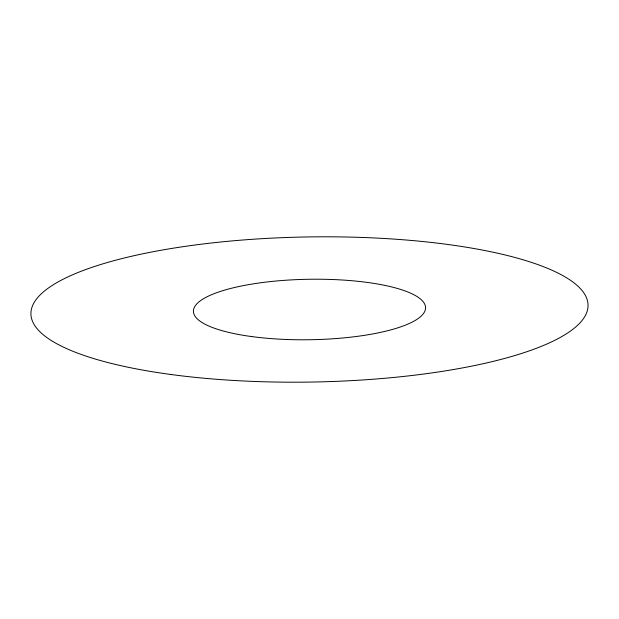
<?xml version="1.0" encoding="UTF-8"?>
<svg xmlns="http://www.w3.org/2000/svg" width="619" height="619" viewBox="0 0 619 619"><rect width="100%" height="100%" fill="white"/><g stroke="black" fill="none" stroke-linecap="round" stroke-linejoin="round"><path stroke-width="0.93" d="M251.771 336.581A116.078 30.238 -0.9 0 0 425.562 307.713A116.078 30.238 -0.9 0 0 251.167 284.206A116.078 30.238 -0.9 0 0 251.771 336.581M170.945 374.495A278.581 72.57 -0.9 0 0 588.05 305.206A278.581 72.57 -0.9 0 0 169.505 248.799A278.581 72.57 -0.9 0 0 170.945 374.495"/></g></svg>
